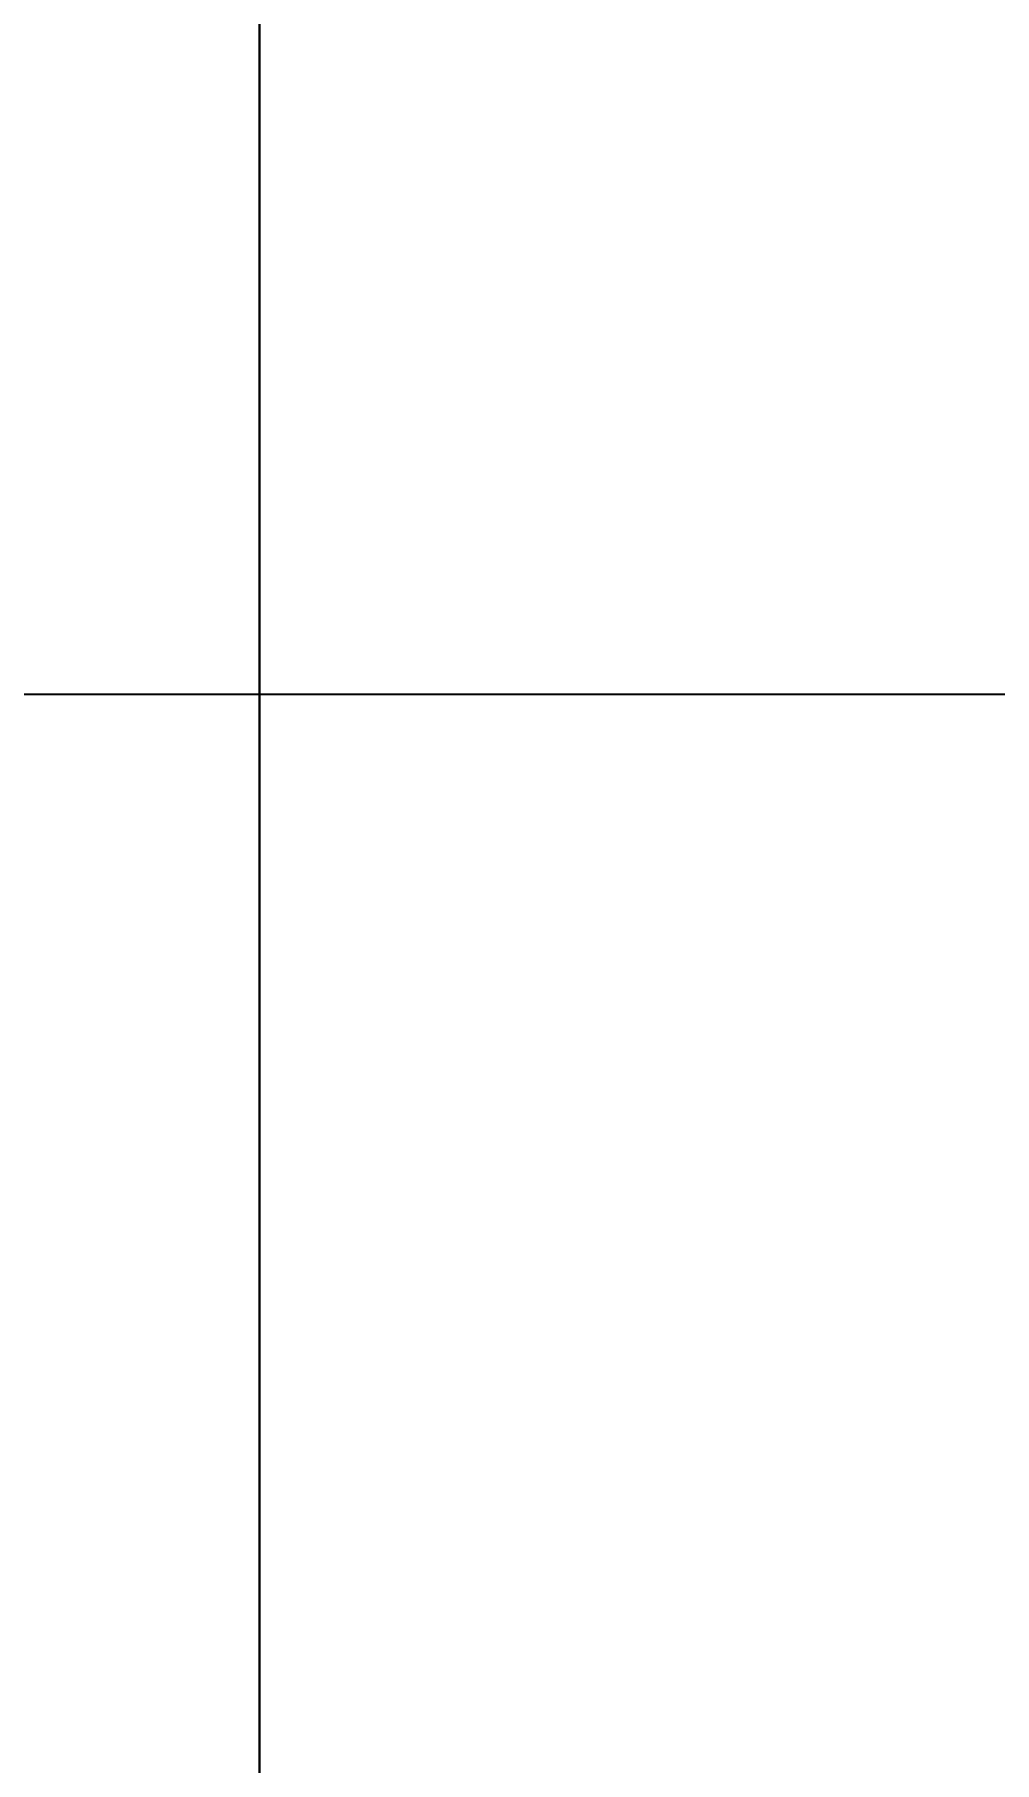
# Model space of a CAD drawing. Header units: metres. Extents: x -12400 to 1, y 0 to 106422.
# Drawn here: x -12249.06 to -12243.97, y 106340.29 to 106349.45 of the extents above; entities that cross this region are included whole.
import ezdxf

# ---------------------------------------------------------------- set-up
doc = ezdxf.new("R2010")
doc.units = ezdxf.units.M
doc.header["$PDMODE"] = 35
doc.layers.add('DIM 001', color=251, linetype='Continuous', lineweight=13)
doc.styles.add('DIMTXT-100', font='arial.ttf')
doc.dimstyles.new('D-100', dxfattribs={"dimtxt": 0.2, "dimasz": 0.15, "dimexe": 0.1, "dimexo": 0.1, "dimgap": 0.1, "dimtad": 1, "dimdec": 3, "dimzin": 4, "dimdsep": 46, "dimtxsty": 'DIMTXT-100', "dimblk": 'ARCHTICK', "dimcen": 0.2, "dimdle": 0.1, "dimclrd": 8, "dimclre": 8, "dimclrt": 2, "dimadec": 0, "dimazin": 1, "dimtfac": 1, "dimtdec": 3, "dimtofl": 0, "dimtmove": 2, "dimatfit": 3, "dimfxl": 1, "dimarcsym": 0})

# ---------------------------------------------------------------- blocks, each defined once
blk = doc.blocks.new('_ArchTick')
at = {"color": 0, "linetype": 'ByBlock', "const_width": 0.15}
blk.add_lwpolyline([(-0.5, -0.5), (0.5, 0.5)], dxfattribs=at)
blk = doc.blocks.new('*D1524')
at = {"layer": 'DEFPOINTS', "color": 0, "transparency": 16777216}
for p in [(-12298.64187663414, 106345.9544916112), (-12298.64187663414, 106345.9544916112), (0.5999999999949068, 0.07500000001164153)]:
    blk.add_point(p, dxfattribs=at)
at = {"layer": 'DIM 001', "color": 8, "lineweight": -2, "transparency": 16777216}
for p, q in [((0.5999999999949068, 0.1750000000116415), (0.6000000000014186, 106346.0544916112)), ((0.7000000000014186, 106345.9544916112), (-12298.74187663415, 106345.9544916112))]:
    blk.add_line(p, q, dxfattribs=at)
at = {"layer": 'DIM 001', "color": 8, "lineweight": -2, "transparency": 16777216, "xscale": 0.15, "yscale": 0.15, "zscale": 0.15, "rotation": 180}
blk.add_blockref('_ArchTick', (-12298.64187663414, 106345.9544916112), dxfattribs=at)
at = {"layer": 'DIM 001', "color": 8, "lineweight": -2, "transparency": 16777216, "xscale": 0.15, "yscale": 0.15, "zscale": 0.15}
blk.add_blockref('_ArchTick', (0.6000000000014186, 106345.9544916112), dxfattribs=at)
at = {"layer": 'DIM 001', "color": 2, "transparency": 16777216, "insert": (-6149.020938317071, 106346.1566062088), "char_height": 0.2, "attachment_point": 5, "style": 'DIMTXT-100'}
blk.add_mtext('12299.242', dxfattribs=at)
blk = doc.blocks.new('A$Ceba0e023')
at = {"layer": 'DEFPOINTS'}
for p, q in [((9.094947017729282e-13, 0), (9.094947017729282e-13, 50.93368421075866)), ((76.19999999988067, 50.93368421075866), (76.19999999988067, 0))]:
    blk.add_line(p, q, dxfattribs=at)

msp = doc.modelspace()

# ---------------------------------------------------------------- block references
at = {"xscale": 0.999738737056323, "yscale": 0.999738737056323, "zscale": 0.999738737056323}
for p in [(-12324.04650369743, 106313.6244439411), (-12247.86641193386, 106313.6244439411)]:
    msp.add_blockref('A$Ceba0e023', p, dxfattribs=at)

# ---------------------------------------------------------------- dimensions: what is measured, and where the dimension line sits
at = {"layer": 'DIM 001'}
dim = msp.add_linear_dim(base=(-12298.64187663414, 106345.9544916112), p1=(0.5999999999949068, 0.07500000001164153), p2=(-12298.64187663414, 106345.9544916112), dimstyle='D-100', dxfattribs=at)
dim.commit()
dim.dimension.update_dxf_attribs({"geometry": '*D1524', "text_midpoint": (-6149.020938317071, 106346.1566062088)})

doc.saveas('drawing.dxf')
